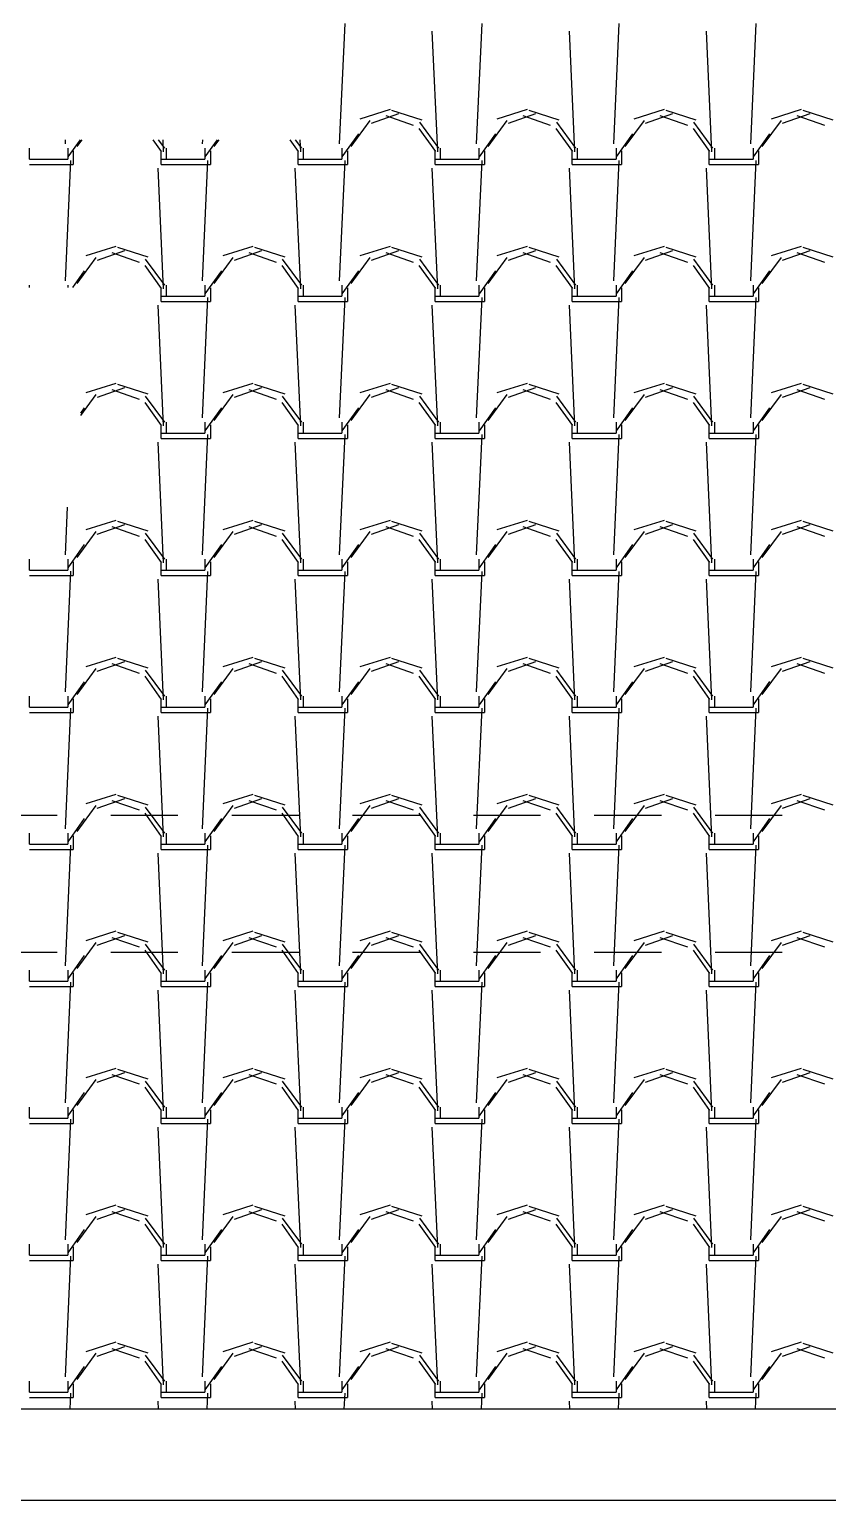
# Model space of a CAD drawing. Header units: millimetres. Extents: x 3923 to 4007, y 744 to 863.
# Drawn here: x 3938.086 to 3939.572, y 828.706 to 831.446 of the extents above; entities that cross this region are included whole.
import ezdxf

# ---------------------------------------------------------------- set-up
doc = ezdxf.new("R2010")
doc.units = ezdxf.units.MM
doc.linetypes.add('HIDDEN2', pattern=[0.1875, 0.125, -0.0625])
doc.layers.add('-HIDRO', color=8, linetype='Continuous')

msp = doc.modelspace()

# ---------------------------------------------------------------- linework, layer by layer
at = {"layer": '-HIDRO', "linetype": 'Continuous'}
for p, q in [((3938.6638, 831.2325), (3938.674, 831.457)), ((3938.9189, 831.2325), (3938.9291, 831.457)), ((3939.1741, 831.2325), (3939.1843, 831.457)), ((3939.4292, 831.2325), (3939.4394, 831.457)), ((3938.8466, 831.2179), (3938.8364, 831.4424)), ((3939.1018, 831.2179), (3939.0916, 831.4424)), ((3939.3569, 831.2179), (3939.3467, 831.4424)), ((3938.7578, 831.2968), (3938.7016, 831.2789)), ((3938.7736, 831.2883), (3938.7226, 831.2704)), ((3938.8016, 831.267), (3938.7506, 831.2849)), ((3938.8176, 831.2767), (3938.7614, 831.2946)), ((3939.0129, 831.2968), (3938.9568, 831.2789)), ((3939.0287, 831.2883), (3938.9777, 831.2704)), ((3939.0567, 831.267), (3939.0057, 831.2849)), ((3939.0727, 831.2767), (3939.0166, 831.2946)), ((3939.2681, 831.2968), (3939.2119, 831.2789)), ((3939.2839, 831.2883), (3939.2329, 831.2704)), ((3939.3119, 831.267), (3939.2608, 831.2849)), ((3939.3279, 831.2767), (3939.2717, 831.2946)), ((3939.5232, 831.2968), (3939.4671, 831.2789)), ((3939.539, 831.2883), (3939.488, 831.2704)), ((3939.567, 831.267), (3939.516, 831.2849)), ((3939.583, 831.2767), (3939.5269, 831.2946)), ((3938.7204, 831.2762), (3938.6847, 831.2277)), ((3938.8427, 831.2181), (3938.8121, 831.2615)), ((3938.8487, 831.2244), (3938.813, 831.2728)), ((3938.9755, 831.2762), (3938.9398, 831.2277)), ((3939.0979, 831.2181), (3939.0672, 831.2615)), ((3939.1038, 831.2244), (3939.0681, 831.2728)), ((3939.2307, 831.2762), (3939.195, 831.2277)), ((3939.353, 831.2181), (3939.3224, 831.2615)), ((3939.359, 831.2244), (3939.3232, 831.2728)), ((3939.4858, 831.2762), (3939.4501, 831.2277)), ((3938.1535, 831.2325), (3938.1538, 831.2404)), ((3938.1807, 831.2404), (3938.158, 831.2082)), ((3938.1837, 831.2404), (3938.1744, 831.2277)), ((3938.3324, 831.2181), (3938.3167, 831.2404)), ((3938.3384, 831.2244), (3938.3266, 831.2404)), ((3938.3363, 831.2179), (3938.3353, 831.2404)), ((3938.4086, 831.2325), (3938.409, 831.2404)), ((3938.4359, 831.2404), (3938.4131, 831.2082)), ((3938.4388, 831.2404), (3938.4295, 831.2277)), ((3938.5876, 831.2181), (3938.5718, 831.2404)), ((3938.5935, 831.2244), (3938.5817, 831.2404)), ((3938.5915, 831.2179), (3938.5905, 831.2404)), ((3938.6989, 831.2515), (3938.6683, 831.2082)), ((3938.9541, 831.2515), (3938.9234, 831.2082)), ((3939.2092, 831.2515), (3939.1786, 831.2082)), ((3939.4644, 831.2515), (3939.4337, 831.2082)), ((3938.0864, 831.2042), (3938.0864, 831.2246)), ((3938.0864, 831.2042), (3938.1579, 831.2042)), ((3938.1535, 830.9774), (3938.1637, 831.2019)), ((3938.1579, 831.2246), (3938.1579, 831.2042)), ((3938.1681, 831.2195), (3938.1681, 831.194)), ((3938.3314, 831.194), (3938.3314, 831.2195)), ((3938.3314, 831.2042), (3938.3416, 831.2042)), ((3938.3416, 831.2042), (3938.3416, 831.2246)), ((3938.3416, 831.2042), (3938.413, 831.2042)), ((3938.4086, 830.9774), (3938.4188, 831.2019)), ((3938.413, 831.2246), (3938.413, 831.2042)), ((3938.4232, 831.2195), (3938.4232, 831.194)), ((3938.5865, 831.194), (3938.5865, 831.2195)), ((3938.5865, 831.2042), (3938.5967, 831.2042)), ((3938.5967, 831.2042), (3938.5967, 831.2246)), ((3938.5967, 831.2042), (3938.6682, 831.2042)), ((3938.6638, 830.9774), (3938.674, 831.2019)), ((3938.6682, 831.2246), (3938.6682, 831.2042)), ((3938.6784, 831.2195), (3938.6784, 831.194)), ((3938.8417, 831.194), (3938.8417, 831.2195)), ((3938.8417, 831.2042), (3938.8519, 831.2042)), ((3938.8519, 831.2042), (3938.8519, 831.2246)), ((3938.8519, 831.2042), (3938.9233, 831.2042)), ((3938.9189, 830.9774), (3938.9291, 831.2019)), ((3938.9233, 831.2246), (3938.9233, 831.2042)), ((3938.9335, 831.2195), (3938.9335, 831.194)), ((3939.0968, 831.194), (3939.0968, 831.2195)), ((3939.0968, 831.2042), (3939.107, 831.2042)), ((3939.107, 831.2042), (3939.107, 831.2246)), ((3939.107, 831.2042), (3939.1785, 831.2042)), ((3939.1741, 830.9774), (3939.1843, 831.2019)), ((3939.1785, 831.2246), (3939.1785, 831.2042)), ((3939.1887, 831.2195), (3939.1887, 831.194)), ((3939.352, 831.194), (3939.352, 831.2195)), ((3939.352, 831.2042), (3939.3622, 831.2042)), ((3939.3622, 831.2042), (3939.3622, 831.2246)), ((3939.3622, 831.2042), (3939.4336, 831.2042)), ((3939.4292, 830.9774), (3939.4394, 831.2019)), ((3939.4336, 831.2246), (3939.4336, 831.2042)), ((3939.4438, 831.2195), (3939.4438, 831.194)), ((3938.0864, 831.194), (3938.1681, 831.194)), ((3938.3363, 830.9627), (3938.3261, 831.1873)), ((3938.3314, 831.194), (3938.3416, 831.194)), ((3938.3416, 831.194), (3938.4232, 831.194)), ((3938.5915, 830.9627), (3938.5813, 831.1873)), ((3938.5865, 831.194), (3938.5967, 831.194)), ((3938.5967, 831.194), (3938.6784, 831.194)), ((3938.8466, 830.9627), (3938.8364, 831.1873)), ((3938.8417, 831.194), (3938.8519, 831.194)), ((3938.8519, 831.194), (3938.9335, 831.194)), ((3939.1018, 830.9627), (3939.0916, 831.1873)), ((3939.0968, 831.194), (3939.107, 831.194)), ((3939.107, 831.194), (3939.1887, 831.194)), ((3939.3569, 830.9627), (3939.3467, 831.1873)), ((3939.352, 831.194), (3939.3622, 831.194)), ((3939.3622, 831.194), (3939.4438, 831.194)), ((3938.2475, 831.0417), (3938.1913, 831.0238)), ((3938.3073, 831.0215), (3938.2511, 831.0394)), ((3938.5026, 831.0417), (3938.4465, 831.0238)), ((3938.5624, 831.0215), (3938.5063, 831.0394)), ((3938.7578, 831.0417), (3938.7016, 831.0238)), ((3938.8176, 831.0215), (3938.7614, 831.0394)), ((3939.0129, 831.0417), (3938.9568, 831.0238)), ((3939.0727, 831.0215), (3939.0166, 831.0394)), ((3939.2681, 831.0417), (3939.2119, 831.0238)), ((3939.3279, 831.0215), (3939.2717, 831.0394)), ((3939.5232, 831.0417), (3939.4671, 831.0238)), ((3939.583, 831.0215), (3939.5269, 831.0394)), ((3938.2101, 831.0211), (3938.1744, 830.9726)), ((3938.2633, 831.0331), (3938.2123, 831.0153)), ((3938.2913, 831.0119), (3938.2403, 831.0297)), ((3938.3384, 830.9692), (3938.3027, 831.0177)), ((3938.4652, 831.0211), (3938.4295, 830.9726)), ((3938.5184, 831.0331), (3938.4674, 831.0153)), ((3938.5464, 831.0119), (3938.4954, 831.0297)), ((3938.5935, 830.9692), (3938.5578, 831.0177)), ((3938.7204, 831.0211), (3938.6847, 830.9726)), ((3938.7736, 831.0331), (3938.7226, 831.0153)), ((3938.8016, 831.0119), (3938.7506, 831.0297)), ((3938.8487, 830.9692), (3938.813, 831.0177)), ((3938.9755, 831.0211), (3938.9398, 830.9726)), ((3939.0287, 831.0331), (3938.9777, 831.0153)), ((3939.0567, 831.0119), (3939.0057, 831.0297)), ((3939.1038, 830.9692), (3939.0681, 831.0177)), ((3939.2307, 831.0211), (3939.195, 830.9726)), ((3939.2839, 831.0331), (3939.2329, 831.0153)), ((3939.3119, 831.0119), (3939.2609, 831.0297)), ((3939.359, 830.9692), (3939.3232, 831.0177)), ((3939.4858, 831.0211), (3939.4501, 830.9726)), ((3939.539, 831.0331), (3939.488, 831.0153)), ((3939.567, 831.0119), (3939.516, 831.0297)), ((3938.1886, 830.9964), (3938.1667, 830.9653)), ((3938.3324, 830.963), (3938.3018, 831.0063)), ((3938.4438, 830.9964), (3938.4131, 830.953)), ((3938.5876, 830.963), (3938.5569, 831.0063)), ((3938.6989, 830.9964), (3938.6683, 830.953)), ((3938.8427, 830.963), (3938.8121, 831.0063)), ((3938.9541, 830.9964), (3938.9234, 830.953)), ((3939.0979, 830.963), (3939.0672, 831.0063)), ((3939.2092, 830.9964), (3939.1786, 830.953)), ((3939.353, 830.963), (3939.3224, 831.0063)), ((3939.4644, 830.9964), (3939.4337, 830.953)), ((3938.0864, 830.9653), (3938.0864, 830.9695)), ((3938.1579, 830.9695), (3938.1579, 830.9653)), ((3938.3314, 830.9388), (3938.3314, 830.9644)), ((3938.3416, 830.949), (3938.3416, 830.9695)), ((3938.413, 830.9695), (3938.413, 830.949)), ((3938.4232, 830.9644), (3938.4232, 830.9388)), ((3938.5865, 830.9388), (3938.5865, 830.9644)), ((3938.5967, 830.949), (3938.5967, 830.9695)), ((3938.6682, 830.9695), (3938.6682, 830.949)), ((3938.6784, 830.9644), (3938.6784, 830.9388)), ((3938.8417, 830.9388), (3938.8417, 830.9644)), ((3938.8519, 830.949), (3938.8519, 830.9695)), ((3938.9233, 830.9695), (3938.9233, 830.949)), ((3938.9335, 830.9644), (3938.9335, 830.9388)), ((3939.0968, 830.9388), (3939.0968, 830.9644)), ((3939.107, 830.949), (3939.107, 830.9695)), ((3939.1785, 830.9695), (3939.1785, 830.949)), ((3939.1887, 830.9644), (3939.1887, 830.9388)), ((3939.352, 830.9388), (3939.352, 830.9644)), ((3939.3622, 830.949), (3939.3622, 830.9695)), ((3939.4336, 830.9695), (3939.4336, 830.949)), ((3939.4438, 830.9644), (3939.4438, 830.9388)), ((3938.3363, 830.7076), (3938.3261, 830.9321)), ((3938.3314, 830.949), (3938.3416, 830.949)), ((3938.3314, 830.9388), (3938.3416, 830.9388)), ((3938.3416, 830.949), (3938.413, 830.949)), ((3938.3416, 830.9388), (3938.4232, 830.9388)), ((3938.4086, 830.7222), (3938.4188, 830.9467)), ((3938.5915, 830.7076), (3938.5813, 830.9321)), ((3938.5865, 830.949), (3938.5967, 830.949)), ((3938.5865, 830.9388), (3938.5967, 830.9388)), ((3938.5967, 830.949), (3938.6682, 830.949)), ((3938.5967, 830.9388), (3938.6784, 830.9388)), ((3938.6638, 830.7222), (3938.674, 830.9467)), ((3938.8466, 830.7076), (3938.8364, 830.9321)), ((3938.8417, 830.949), (3938.8519, 830.949)), ((3938.8417, 830.9388), (3938.8519, 830.9388)), ((3938.8519, 830.949), (3938.9233, 830.949)), ((3938.8519, 830.9388), (3938.9335, 830.9388)), ((3938.9189, 830.7222), (3938.9291, 830.9467)), ((3939.1018, 830.7076), (3939.0916, 830.9321)), ((3939.0968, 830.949), (3939.107, 830.949)), ((3939.0968, 830.9388), (3939.107, 830.9388)), ((3939.107, 830.949), (3939.1785, 830.949)), ((3939.107, 830.9388), (3939.1887, 830.9388)), ((3939.1741, 830.7222), (3939.1843, 830.9467)), ((3939.3569, 830.7076), (3939.3467, 830.9321)), ((3939.352, 830.949), (3939.3622, 830.949)), ((3939.352, 830.9388), (3939.3622, 830.9388)), ((3939.3622, 830.949), (3939.4336, 830.949)), ((3939.3622, 830.9388), (3939.4438, 830.9388)), ((3939.4292, 830.7222), (3939.4394, 830.9467)), ((3938.2101, 830.7659), (3938.1812, 830.7268)), ((3938.2475, 830.7865), (3938.1913, 830.7686)), ((3938.2633, 830.778), (3938.2123, 830.7601)), ((3938.2913, 830.7567), (3938.2403, 830.7746)), ((3938.3073, 830.7664), (3938.2511, 830.7843)), ((3938.3384, 830.7141), (3938.3027, 830.7625)), ((3938.4652, 830.7659), (3938.4295, 830.7174)), ((3938.5026, 830.7865), (3938.4465, 830.7686)), ((3938.5184, 830.778), (3938.4674, 830.7601)), ((3938.5464, 830.7567), (3938.4954, 830.7746)), ((3938.5624, 830.7664), (3938.5063, 830.7843)), ((3938.5935, 830.7141), (3938.5578, 830.7625)), ((3938.7204, 830.7659), (3938.6847, 830.7174)), ((3938.7578, 830.7865), (3938.7016, 830.7686)), ((3938.7736, 830.778), (3938.7226, 830.7601)), ((3938.8016, 830.7567), (3938.7506, 830.7746)), ((3938.8176, 830.7664), (3938.7614, 830.7843)), ((3938.8487, 830.7141), (3938.813, 830.7625)), ((3938.9755, 830.7659), (3938.9398, 830.7174)), ((3939.0129, 830.7865), (3938.9568, 830.7686)), ((3939.0287, 830.778), (3938.9777, 830.7601)), ((3939.0567, 830.7567), (3939.0057, 830.7746)), ((3939.0727, 830.7664), (3939.0166, 830.7843)), ((3939.1038, 830.7141), (3939.0681, 830.7625)), ((3939.2307, 830.7659), (3939.195, 830.7174)), ((3939.2681, 830.7865), (3939.2119, 830.7686)), ((3939.2839, 830.778), (3939.2328, 830.7601)), ((3939.3119, 830.7567), (3939.2609, 830.7746)), ((3939.3279, 830.7664), (3939.2717, 830.7843)), ((3939.359, 830.7141), (3939.3233, 830.7625)), ((3939.4858, 830.7659), (3939.4501, 830.7174)), ((3939.5232, 830.7865), (3939.4671, 830.7686)), ((3939.539, 830.778), (3939.488, 830.7601)), ((3939.567, 830.7567), (3939.516, 830.7746)), ((3939.583, 830.7664), (3939.5269, 830.7843)), ((3938.1886, 830.7412), (3938.1812, 830.7308)), ((3938.3324, 830.7078), (3938.3018, 830.7512)), ((3938.4438, 830.7412), (3938.4131, 830.6979)), ((3938.5876, 830.7078), (3938.5569, 830.7512)), ((3938.6989, 830.7412), (3938.6683, 830.6979)), ((3938.8427, 830.7078), (3938.8121, 830.7512)), ((3938.9541, 830.7412), (3938.9234, 830.6979)), ((3939.0979, 830.7078), (3939.0672, 830.7512)), ((3939.2092, 830.7412), (3939.1786, 830.6979)), ((3939.353, 830.7078), (3939.3224, 830.7512)), ((3939.4644, 830.7412), (3939.4337, 830.6979)), ((3938.3314, 830.6837), (3938.3314, 830.7092)), ((3938.3416, 830.6939), (3938.3416, 830.7143)), ((3938.413, 830.7143), (3938.413, 830.6939)), ((3938.4232, 830.7092), (3938.4232, 830.6837)), ((3938.5865, 830.6837), (3938.5865, 830.7092)), ((3938.5967, 830.6939), (3938.5967, 830.7143)), ((3938.6682, 830.7143), (3938.6682, 830.6939)), ((3938.6784, 830.7092), (3938.6784, 830.6837)), ((3938.8417, 830.6837), (3938.8417, 830.7092)), ((3938.8519, 830.6939), (3938.8519, 830.7143)), ((3938.9233, 830.7143), (3938.9233, 830.6939)), ((3938.9335, 830.7092), (3938.9335, 830.6837)), ((3939.0968, 830.6837), (3939.0968, 830.7092)), ((3939.107, 830.6939), (3939.107, 830.7143)), ((3939.1785, 830.7143), (3939.1785, 830.6939)), ((3939.1887, 830.7092), (3939.1887, 830.6837)), ((3939.352, 830.6837), (3939.352, 830.7092)), ((3939.3622, 830.6939), (3939.3622, 830.7143)), ((3939.4336, 830.7143), (3939.4336, 830.6939)), ((3939.4438, 830.7092), (3939.4438, 830.6837)), ((3938.3314, 830.6939), (3938.3416, 830.6939)), ((3938.3314, 830.6837), (3938.3416, 830.6837)), ((3938.3416, 830.6939), (3938.413, 830.6939)), ((3938.3416, 830.6837), (3938.4232, 830.6837)), ((3938.4086, 830.4671), (3938.4188, 830.6916)), ((3938.5865, 830.6939), (3938.5967, 830.6939)), ((3938.5865, 830.6837), (3938.5967, 830.6837)), ((3938.5967, 830.6939), (3938.6682, 830.6939)), ((3938.5967, 830.6837), (3938.6784, 830.6837)), ((3938.6638, 830.4671), (3938.674, 830.6916)), ((3938.8417, 830.6939), (3938.8519, 830.6939)), ((3938.8417, 830.6837), (3938.8519, 830.6837)), ((3938.8519, 830.6939), (3938.9233, 830.6939)), ((3938.8519, 830.6837), (3938.9335, 830.6837)), ((3938.9189, 830.4671), (3938.9291, 830.6916)), ((3939.0968, 830.6939), (3939.107, 830.6939)), ((3939.0968, 830.6837), (3939.107, 830.6837)), ((3939.107, 830.6939), (3939.1785, 830.6939)), ((3939.107, 830.6837), (3939.1887, 830.6837)), ((3939.1741, 830.4671), (3939.1843, 830.6916)), ((3939.352, 830.6939), (3939.3622, 830.6939)), ((3939.352, 830.6837), (3939.3622, 830.6837)), ((3939.3622, 830.6939), (3939.4336, 830.6939)), ((3939.3622, 830.6837), (3939.4438, 830.6837)), ((3939.4292, 830.4671), (3939.4394, 830.6916)), ((3938.3363, 830.4524), (3938.3261, 830.677)), ((3938.5915, 830.4524), (3938.5813, 830.677)), ((3938.8466, 830.4524), (3938.8364, 830.677)), ((3939.1018, 830.4524), (3939.0916, 830.677)), ((3939.3569, 830.4524), (3939.3467, 830.677)), ((3938.1535, 830.4671), (3938.1575, 830.5557)), ((3938.2475, 830.5313), (3938.1913, 830.5135)), ((3938.2633, 830.5228), (3938.2122, 830.505)), ((3938.2913, 830.5016), (3938.2403, 830.5194)), ((3938.3073, 830.5112), (3938.2511, 830.5291)), ((3938.5026, 830.5313), (3938.4465, 830.5135)), ((3938.5184, 830.5228), (3938.4674, 830.505)), ((3938.5464, 830.5016), (3938.4954, 830.5194)), ((3938.5624, 830.5112), (3938.5063, 830.5291)), ((3938.7578, 830.5313), (3938.7016, 830.5135)), ((3938.7736, 830.5228), (3938.7225, 830.505)), ((3938.8016, 830.5016), (3938.7506, 830.5194)), ((3938.8176, 830.5112), (3938.7614, 830.5291)), ((3939.0129, 830.5313), (3938.9568, 830.5135)), ((3939.0287, 830.5228), (3938.9777, 830.505)), ((3939.0567, 830.5016), (3939.0057, 830.5194)), ((3939.0727, 830.5112), (3939.0166, 830.5291)), ((3939.2681, 830.5313), (3939.2119, 830.5135)), ((3939.2839, 830.5228), (3939.2328, 830.505)), ((3939.3119, 830.5016), (3939.2609, 830.5194)), ((3939.3279, 830.5112), (3939.2717, 830.5291)), ((3939.5232, 830.5313), (3939.4671, 830.5135)), ((3939.539, 830.5228), (3939.488, 830.505)), ((3939.567, 830.5016), (3939.516, 830.5194)), ((3939.583, 830.5112), (3939.5269, 830.5291)), ((3938.2101, 830.5108), (3938.1744, 830.4623)), ((3938.3324, 830.4527), (3938.3018, 830.496)), ((3938.3384, 830.4589), (3938.3027, 830.5074)), ((3938.4652, 830.5108), (3938.4295, 830.4623)), ((3938.5875, 830.4527), (3938.5569, 830.496)), ((3938.5935, 830.4589), (3938.5578, 830.5074)), ((3938.7204, 830.5108), (3938.6847, 830.4623)), ((3938.8427, 830.4527), (3938.8121, 830.496)), ((3938.8487, 830.4589), (3938.813, 830.5074)), ((3938.9755, 830.5108), (3938.9398, 830.4623)), ((3939.0979, 830.4527), (3939.0672, 830.496)), ((3939.1038, 830.4589), (3939.0681, 830.5074)), ((3939.2307, 830.5108), (3939.195, 830.4623)), ((3939.353, 830.4527), (3939.3224, 830.496)), ((3939.359, 830.4589), (3939.3233, 830.5074)), ((3939.4858, 830.5108), (3939.4501, 830.4623)), ((3938.0864, 830.4387), (3938.0864, 830.4592)), ((3938.1579, 830.4592), (3938.1579, 830.4387)), ((3938.1886, 830.4861), (3938.158, 830.4427)), ((3938.3416, 830.4387), (3938.3416, 830.4592)), ((3938.413, 830.4592), (3938.413, 830.4387)), ((3938.4438, 830.4861), (3938.4131, 830.4427)), ((3938.5967, 830.4387), (3938.5967, 830.4592)), ((3938.6682, 830.4592), (3938.6682, 830.4387)), ((3938.6989, 830.4861), (3938.6683, 830.4427)), ((3938.8519, 830.4387), (3938.8519, 830.4592)), ((3938.9233, 830.4592), (3938.9233, 830.4387)), ((3938.9541, 830.4861), (3938.9234, 830.4427)), ((3939.107, 830.4387), (3939.107, 830.4592)), ((3939.1785, 830.4592), (3939.1785, 830.4387)), ((3939.2092, 830.4861), (3939.1786, 830.4427)), ((3939.3622, 830.4387), (3939.3622, 830.4592)), ((3939.4336, 830.4592), (3939.4336, 830.4387)), ((3939.4644, 830.4861), (3939.4337, 830.4427)), ((3938.0864, 830.4387), (3938.1579, 830.4387)), ((3938.1535, 830.2119), (3938.1637, 830.4365)), ((3938.1681, 830.4541), (3938.1681, 830.4285)), ((3938.3314, 830.4285), (3938.3314, 830.4541)), ((3938.3314, 830.4387), (3938.3416, 830.4387)), ((3938.3416, 830.4387), (3938.413, 830.4387)), ((3938.4086, 830.2119), (3938.4188, 830.4364)), ((3938.4232, 830.4541), (3938.4232, 830.4285)), ((3938.5865, 830.4285), (3938.5865, 830.4541)), ((3938.5865, 830.4387), (3938.5967, 830.4387)), ((3938.5967, 830.4387), (3938.6682, 830.4387)), ((3938.6638, 830.2119), (3938.674, 830.4364)), ((3938.6784, 830.4541), (3938.6784, 830.4285)), ((3938.8417, 830.4285), (3938.8417, 830.4541)), ((3938.8417, 830.4387), (3938.8519, 830.4387)), ((3938.8519, 830.4387), (3938.9233, 830.4387)), ((3938.9189, 830.2119), (3938.9291, 830.4364)), ((3938.9335, 830.4541), (3938.9335, 830.4285)), ((3939.0968, 830.4285), (3939.0968, 830.4541)), ((3939.0968, 830.4387), (3939.107, 830.4387)), ((3939.107, 830.4387), (3939.1785, 830.4387)), ((3939.1741, 830.2119), (3939.1843, 830.4364)), ((3939.1887, 830.4541), (3939.1887, 830.4285)), ((3939.352, 830.4285), (3939.352, 830.4541)), ((3939.352, 830.4387), (3939.3622, 830.4387)), ((3939.3622, 830.4387), (3939.4336, 830.4387)), ((3939.4292, 830.2119), (3939.4394, 830.4364)), ((3939.4438, 830.4541), (3939.4438, 830.4285)), ((3938.0864, 830.4285), (3938.1681, 830.4285)), ((3938.3363, 830.1973), (3938.3261, 830.4218)), ((3938.3314, 830.4285), (3938.3416, 830.4285)), ((3938.3416, 830.4285), (3938.4232, 830.4285)), ((3938.5915, 830.1973), (3938.5813, 830.4218)), ((3938.5865, 830.4285), (3938.5967, 830.4285)), ((3938.5967, 830.4285), (3938.6784, 830.4285)), ((3938.8466, 830.1973), (3938.8364, 830.4218)), ((3938.8417, 830.4285), (3938.8519, 830.4285)), ((3938.8519, 830.4285), (3938.9335, 830.4285)), ((3939.1018, 830.1973), (3939.0916, 830.4218)), ((3939.0968, 830.4285), (3939.107, 830.4285)), ((3939.107, 830.4285), (3939.1887, 830.4285)), ((3939.3569, 830.1973), (3939.3467, 830.4218)), ((3939.352, 830.4285), (3939.3622, 830.4285)), ((3939.3622, 830.4285), (3939.4438, 830.4285)), ((3938.2475, 830.2762), (3938.1913, 830.2583)), ((3938.2633, 830.2677), (3938.2122, 830.2498)), ((3938.3073, 830.2561), (3938.2511, 830.2739)), ((3938.5026, 830.2762), (3938.4465, 830.2583)), ((3938.5184, 830.2677), (3938.4674, 830.2498)), ((3938.5624, 830.2561), (3938.5063, 830.2739)), ((3938.7578, 830.2762), (3938.7016, 830.2583)), ((3938.7736, 830.2677), (3938.7225, 830.2498)), ((3938.8176, 830.2561), (3938.7614, 830.2739)), ((3939.0129, 830.2762), (3938.9568, 830.2583)), ((3939.0287, 830.2677), (3938.9777, 830.2498)), ((3939.0727, 830.2561), (3939.0166, 830.2739)), ((3939.2681, 830.2762), (3939.2119, 830.2583)), ((3939.2839, 830.2677), (3939.2328, 830.2498)), ((3939.3279, 830.2561), (3939.2717, 830.2739)), ((3939.5232, 830.2762), (3939.4671, 830.2583)), ((3939.539, 830.2677), (3939.488, 830.2498)), ((3939.583, 830.2561), (3939.5269, 830.2739)), ((3938.2101, 830.2556), (3938.1744, 830.2071)), ((3938.2913, 830.2464), (3938.2403, 830.2643)), ((3938.3324, 830.1975), (3938.3018, 830.2409)), ((3938.3384, 830.2038), (3938.3027, 830.2522)), ((3938.4652, 830.2556), (3938.4295, 830.2071)), ((3938.5464, 830.2464), (3938.4954, 830.2643)), ((3938.5875, 830.1975), (3938.5569, 830.2409)), ((3938.5935, 830.2038), (3938.5578, 830.2522)), ((3938.7204, 830.2556), (3938.6847, 830.2071)), ((3938.8016, 830.2464), (3938.7506, 830.2643)), ((3938.8427, 830.1975), (3938.8121, 830.2409)), ((3938.8487, 830.2038), (3938.813, 830.2522)), ((3938.9755, 830.2556), (3938.9398, 830.2071)), ((3939.0567, 830.2464), (3939.0057, 830.2643)), ((3939.0979, 830.1975), (3939.0672, 830.2409)), ((3939.1038, 830.2038), (3939.0681, 830.2522)), ((3939.2307, 830.2556), (3939.195, 830.2071)), ((3939.3119, 830.2464), (3939.2609, 830.2643)), ((3939.353, 830.1975), (3939.3224, 830.2409)), ((3939.359, 830.2038), (3939.3233, 830.2522)), ((3939.4858, 830.2556), (3939.4501, 830.2071)), ((3939.567, 830.2464), (3939.516, 830.2643)), ((3938.1886, 830.2309), (3938.158, 830.1876)), ((3938.4438, 830.2309), (3938.4131, 830.1876)), ((3938.6989, 830.2309), (3938.6683, 830.1876)), ((3938.9541, 830.2309), (3938.9234, 830.1876)), ((3939.2092, 830.2309), (3939.1786, 830.1876)), ((3939.4644, 830.231), (3939.4337, 830.1876)), ((3938.0864, 830.1836), (3938.0864, 830.204)), ((3938.1579, 830.204), (3938.1579, 830.1836)), ((3938.1681, 830.1989), (3938.1681, 830.1734)), ((3938.3314, 830.1734), (3938.3314, 830.1989)), ((3938.3416, 830.1836), (3938.3416, 830.204)), ((3938.413, 830.204), (3938.413, 830.1836)), ((3938.4232, 830.1989), (3938.4232, 830.1734)), ((3938.5865, 830.1734), (3938.5865, 830.1989)), ((3938.5967, 830.1836), (3938.5967, 830.204)), ((3938.6682, 830.204), (3938.6682, 830.1836)), ((3938.6784, 830.1989), (3938.6784, 830.1734)), ((3938.8417, 830.1734), (3938.8417, 830.1989)), ((3938.8519, 830.1836), (3938.8519, 830.204)), ((3938.9233, 830.204), (3938.9233, 830.1836)), ((3938.9335, 830.1989), (3938.9335, 830.1734)), ((3939.0968, 830.1734), (3939.0968, 830.1989)), ((3939.107, 830.1836), (3939.107, 830.204)), ((3939.1785, 830.204), (3939.1785, 830.1836)), ((3939.1887, 830.1989), (3939.1887, 830.1734)), ((3939.352, 830.1734), (3939.352, 830.1989)), ((3939.3622, 830.1836), (3939.3622, 830.204)), ((3939.4336, 830.204), (3939.4336, 830.1836)), ((3939.4438, 830.1989), (3939.4438, 830.1734)), ((3938.0864, 830.1836), (3938.1579, 830.1836)), ((3938.0864, 830.1734), (3938.1681, 830.1734)), ((3938.1535, 829.9568), (3938.1637, 830.1813)), ((3938.3363, 829.9421), (3938.3261, 830.1667)), ((3938.3314, 830.1836), (3938.3416, 830.1836)), ((3938.3314, 830.1734), (3938.3416, 830.1734)), ((3938.3416, 830.1836), (3938.413, 830.1836)), ((3938.3416, 830.1734), (3938.4232, 830.1734)), ((3938.4086, 829.9568), (3938.4188, 830.1813)), ((3938.5915, 829.9421), (3938.5813, 830.1667)), ((3938.5865, 830.1836), (3938.5967, 830.1836)), ((3938.5865, 830.1734), (3938.5967, 830.1734)), ((3938.5967, 830.1836), (3938.6682, 830.1836)), ((3938.5967, 830.1734), (3938.6784, 830.1734)), ((3938.6638, 829.9568), (3938.674, 830.1813)), ((3938.8466, 829.9421), (3938.8364, 830.1667)), ((3938.8417, 830.1836), (3938.8519, 830.1836)), ((3938.8417, 830.1734), (3938.8519, 830.1734)), ((3938.8519, 830.1836), (3938.9233, 830.1836)), ((3938.8519, 830.1734), (3938.9335, 830.1734)), ((3938.9189, 829.9568), (3938.9291, 830.1813)), ((3939.1018, 829.9421), (3939.0916, 830.1667)), ((3939.0968, 830.1836), (3939.107, 830.1836)), ((3939.0968, 830.1734), (3939.107, 830.1734)), ((3939.107, 830.1836), (3939.1785, 830.1836)), ((3939.107, 830.1734), (3939.1887, 830.1734)), ((3939.1741, 829.9568), (3939.1843, 830.1813)), ((3939.3569, 829.9421), (3939.3467, 830.1667)), ((3939.352, 830.1836), (3939.3622, 830.1836)), ((3939.352, 830.1734), (3939.3622, 830.1734)), ((3939.3622, 830.1836), (3939.4336, 830.1836)), ((3939.3622, 830.1734), (3939.4438, 830.1734)), ((3939.4292, 829.9568), (3939.4394, 830.1813)), ((3938.2475, 830.021), (3938.1913, 830.0032)), ((3938.5026, 830.021), (3938.4465, 830.0032)), ((3938.7578, 830.021), (3938.7016, 830.0032)), ((3939.0129, 830.021), (3938.9568, 830.0032)), ((3939.2681, 830.021), (3939.2119, 830.0032)), ((3939.5232, 830.021), (3939.4671, 830.0032)), ((3938.2101, 830.0005), (3938.1744, 829.952)), ((3938.2633, 830.0125), (3938.2122, 829.9946)), ((3938.2913, 829.9913), (3938.2403, 830.0091)), ((3938.3073, 830.0009), (3938.2511, 830.0188)), ((3938.3384, 829.9486), (3938.3027, 829.9971)), ((3938.4652, 830.0005), (3938.4295, 829.952)), ((3938.5184, 830.0125), (3938.4674, 829.9946)), ((3938.5464, 829.9913), (3938.4954, 830.0091)), ((3938.5624, 830.0009), (3938.5063, 830.0188)), ((3938.5935, 829.9486), (3938.5578, 829.9971)), ((3938.7204, 830.0005), (3938.6847, 829.952)), ((3938.7736, 830.0125), (3938.7225, 829.9946)), ((3938.8016, 829.9913), (3938.7506, 830.0091)), ((3938.8176, 830.0009), (3938.7614, 830.0188)), ((3938.8487, 829.9486), (3938.813, 829.9971)), ((3938.9755, 830.0005), (3938.9398, 829.952)), ((3939.0287, 830.0125), (3938.9777, 829.9946)), ((3939.0567, 829.9913), (3939.0057, 830.0091)), ((3939.0727, 830.0009), (3939.0166, 830.0188)), ((3939.1038, 829.9486), (3939.0681, 829.9971)), ((3939.2307, 830.0005), (3939.195, 829.952)), ((3939.2839, 830.0125), (3939.2328, 829.9946)), ((3939.3119, 829.9913), (3939.2609, 830.0091)), ((3939.3279, 830.0009), (3939.2717, 830.0188)), ((3939.359, 829.9486), (3939.3233, 829.9971)), ((3939.4858, 830.0005), (3939.4501, 829.952)), ((3939.539, 830.0125), (3939.488, 829.9946)), ((3939.567, 829.9913), (3939.516, 830.0091)), ((3939.583, 830.0009), (3939.5269, 830.0188)), ((3938.1886, 829.9758), (3938.158, 829.9324)), ((3938.3324, 829.9424), (3938.3018, 829.9857)), ((3938.4438, 829.9758), (3938.4131, 829.9324)), ((3938.5875, 829.9424), (3938.5569, 829.9857)), ((3938.6989, 829.9758), (3938.6683, 829.9324)), ((3938.8427, 829.9424), (3938.8121, 829.9857)), ((3938.9541, 829.9758), (3938.9234, 829.9324)), ((3939.0979, 829.9424), (3939.0672, 829.9857)), ((3939.2092, 829.9758), (3939.1786, 829.9324)), ((3939.353, 829.9424), (3939.3224, 829.9857)), ((3939.4644, 829.9758), (3939.4337, 829.9324)), ((3938.0864, 829.9284), (3938.0864, 829.9489)), ((3938.1579, 829.9489), (3938.1579, 829.9284)), ((3938.1681, 829.9438), (3938.1681, 829.9182)), ((3938.3314, 829.9182), (3938.3314, 829.9438)), ((3938.3416, 829.9284), (3938.3416, 829.9489)), ((3938.413, 829.9489), (3938.413, 829.9284)), ((3938.4232, 829.9438), (3938.4232, 829.9182)), ((3938.5865, 829.9182), (3938.5865, 829.9438)), ((3938.5967, 829.9284), (3938.5967, 829.9489)), ((3938.6682, 829.9489), (3938.6682, 829.9284)), ((3938.6784, 829.9438), (3938.6784, 829.9182)), ((3938.8417, 829.9182), (3938.8417, 829.9438)), ((3938.8519, 829.9284), (3938.8519, 829.9489)), ((3938.9233, 829.9489), (3938.9233, 829.9284)), ((3938.9335, 829.9438), (3938.9335, 829.9182)), ((3939.0968, 829.9182), (3939.0968, 829.9438)), ((3939.107, 829.9284), (3939.107, 829.9489)), ((3939.1785, 829.9489), (3939.1785, 829.9284)), ((3939.1887, 829.9438), (3939.1887, 829.9182)), ((3939.352, 829.9182), (3939.352, 829.9438)), ((3939.3622, 829.9284), (3939.3622, 829.9489)), ((3939.4336, 829.9489), (3939.4336, 829.9284)), ((3939.4438, 829.9438), (3939.4438, 829.9182)), ((3938.0864, 829.9284), (3938.1579, 829.9284)), ((3938.0864, 829.9182), (3938.1681, 829.9182)), ((3938.1535, 829.7016), (3938.1637, 829.9262)), ((3938.3363, 829.687), (3938.3261, 829.9115)), ((3938.3314, 829.9284), (3938.3416, 829.9284)), ((3938.3314, 829.9182), (3938.3416, 829.9182)), ((3938.3416, 829.9284), (3938.413, 829.9284)), ((3938.3416, 829.9182), (3938.4232, 829.9182)), ((3938.4086, 829.7016), (3938.4188, 829.9261)), ((3938.5915, 829.687), (3938.5813, 829.9115)), ((3938.5865, 829.9284), (3938.5967, 829.9284)), ((3938.5865, 829.9182), (3938.5967, 829.9182)), ((3938.5967, 829.9284), (3938.6682, 829.9284)), ((3938.5967, 829.9182), (3938.6784, 829.9182)), ((3938.6638, 829.7016), (3938.674, 829.9261)), ((3938.8466, 829.687), (3938.8364, 829.9115)), ((3938.8417, 829.9284), (3938.8519, 829.9284)), ((3938.8417, 829.9182), (3938.8519, 829.9182)), ((3938.8519, 829.9284), (3938.9233, 829.9284)), ((3938.8519, 829.9182), (3938.9335, 829.9182)), ((3938.9189, 829.7016), (3938.9291, 829.9261)), ((3939.1018, 829.687), (3939.0916, 829.9115)), ((3939.0968, 829.9284), (3939.107, 829.9284)), ((3939.0968, 829.9182), (3939.107, 829.9182)), ((3939.107, 829.9284), (3939.1785, 829.9284)), ((3939.107, 829.9182), (3939.1887, 829.9182)), ((3939.1741, 829.7016), (3939.1843, 829.9261)), ((3939.3569, 829.687), (3939.3467, 829.9115)), ((3939.352, 829.9284), (3939.3622, 829.9284)), ((3939.352, 829.9182), (3939.3622, 829.9182)), ((3939.3622, 829.9284), (3939.4336, 829.9284)), ((3939.3622, 829.9182), (3939.4438, 829.9182)), ((3939.4292, 829.7016), (3939.4394, 829.9261)), ((3938.2475, 829.7659), (3938.1913, 829.748)), ((3938.2633, 829.7574), (3938.2122, 829.7395)), ((3938.2913, 829.7361), (3938.2403, 829.754)), ((3938.3073, 829.7458), (3938.2511, 829.7636)), ((3938.5026, 829.7659), (3938.4465, 829.748)), ((3938.5184, 829.7574), (3938.4674, 829.7395)), ((3938.5464, 829.7361), (3938.4954, 829.754)), ((3938.5624, 829.7458), (3938.5063, 829.7636)), ((3938.7578, 829.7659), (3938.7016, 829.748)), ((3938.7736, 829.7574), (3938.7225, 829.7395)), ((3938.8016, 829.7361), (3938.7506, 829.754)), ((3938.8176, 829.7458), (3938.7614, 829.7636)), ((3939.0129, 829.7659), (3938.9568, 829.748)), ((3939.0287, 829.7574), (3938.9777, 829.7395)), ((3939.0567, 829.7361), (3939.0057, 829.754)), ((3939.0727, 829.7458), (3939.0166, 829.7636)), ((3939.2681, 829.7659), (3939.2119, 829.748)), ((3939.2839, 829.7574), (3939.2328, 829.7395)), ((3939.3119, 829.7361), (3939.2609, 829.754)), ((3939.3279, 829.7458), (3939.2717, 829.7636)), ((3939.5232, 829.7659), (3939.4671, 829.748)), ((3939.539, 829.7574), (3939.488, 829.7395)), ((3939.567, 829.7361), (3939.516, 829.754)), ((3939.583, 829.7458), (3939.5269, 829.7636)), ((3938.1886, 829.7206), (3938.158, 829.6773)), ((3938.2101, 829.7453), (3938.1744, 829.6968)), ((3938.3324, 829.6872), (3938.3018, 829.7306)), ((3938.3384, 829.6935), (3938.3027, 829.7419)), ((3938.4438, 829.7206), (3938.4131, 829.6773)), ((3938.4652, 829.7453), (3938.4295, 829.6968)), ((3938.5875, 829.6872), (3938.5569, 829.7306)), ((3938.5935, 829.6935), (3938.5578, 829.7419)), ((3938.6989, 829.7206), (3938.6683, 829.6773)), ((3938.7204, 829.7453), (3938.6847, 829.6968)), ((3938.8427, 829.6872), (3938.8121, 829.7306)), ((3938.8487, 829.6935), (3938.813, 829.7419)), ((3938.9541, 829.7206), (3938.9234, 829.6773)), ((3938.9755, 829.7453), (3938.9398, 829.6968)), ((3939.0978, 829.6872), (3939.0672, 829.7306)), ((3939.1038, 829.6935), (3939.0681, 829.7419)), ((3939.2092, 829.7207), (3939.1786, 829.6773)), ((3939.2307, 829.7453), (3939.195, 829.6968)), ((3939.353, 829.6872), (3939.3224, 829.7306)), ((3939.359, 829.6935), (3939.3233, 829.7419)), ((3939.4644, 829.7207), (3939.4337, 829.6773)), ((3939.4858, 829.7453), (3939.4501, 829.6968)), ((3938.0864, 829.6733), (3938.0864, 829.6937)), ((3938.1579, 829.6937), (3938.1579, 829.6733)), ((3938.3416, 829.6733), (3938.3416, 829.6937)), ((3938.413, 829.6937), (3938.413, 829.6733)), ((3938.5967, 829.6733), (3938.5967, 829.6937)), ((3938.6682, 829.6937), (3938.6682, 829.6733)), ((3938.8519, 829.6733), (3938.8519, 829.6937)), ((3938.9233, 829.6937), (3938.9233, 829.6733)), ((3939.107, 829.6733), (3939.107, 829.6937)), ((3939.1785, 829.6937), (3939.1785, 829.6733)), ((3939.3622, 829.6733), (3939.3622, 829.6937)), ((3939.4336, 829.6937), (3939.4336, 829.6733)), ((3938.0864, 829.6733), (3938.1579, 829.6733)), ((3938.1535, 829.4465), (3938.1637, 829.671)), ((3938.1681, 829.6886), (3938.1681, 829.6631)), ((3938.3314, 829.6631), (3938.3314, 829.6886)), ((3938.3314, 829.6733), (3938.3416, 829.6733)), ((3938.3416, 829.6733), (3938.413, 829.6733)), ((3938.4086, 829.4465), (3938.4188, 829.671)), ((3938.4232, 829.6886), (3938.4232, 829.6631)), ((3938.5865, 829.6631), (3938.5865, 829.6886)), ((3938.5865, 829.6733), (3938.5967, 829.6733)), ((3938.5967, 829.6733), (3938.6682, 829.6733)), ((3938.6638, 829.4465), (3938.674, 829.671)), ((3938.6784, 829.6886), (3938.6784, 829.6631)), ((3938.8417, 829.6631), (3938.8417, 829.6886)), ((3938.8417, 829.6733), (3938.8519, 829.6733)), ((3938.8519, 829.6733), (3938.9233, 829.6733)), ((3938.9189, 829.4465), (3938.9291, 829.671)), ((3938.9335, 829.6886), (3938.9335, 829.6631)), ((3939.0968, 829.6631), (3939.0968, 829.6886)), ((3939.0968, 829.6733), (3939.107, 829.6733)), ((3939.107, 829.6733), (3939.1785, 829.6733)), ((3939.1741, 829.4465), (3939.1843, 829.671)), ((3939.1887, 829.6886), (3939.1887, 829.6631)), ((3939.352, 829.6631), (3939.352, 829.6886)), ((3939.352, 829.6733), (3939.3622, 829.6733)), ((3939.3622, 829.6733), (3939.4336, 829.6733)), ((3939.4292, 829.4465), (3939.4394, 829.671)), ((3939.4438, 829.6886), (3939.4438, 829.6631)), ((3938.0864, 829.6631), (3938.1681, 829.6631)), ((3938.3363, 829.4318), (3938.3261, 829.6564)), ((3938.3314, 829.6631), (3938.3416, 829.6631)), ((3938.3416, 829.6631), (3938.4232, 829.6631)), ((3938.5915, 829.4318), (3938.5813, 829.6564)), ((3938.5865, 829.6631), (3938.5967, 829.6631)), ((3938.5967, 829.6631), (3938.6784, 829.6631)), ((3938.8466, 829.4318), (3938.8364, 829.6564)), ((3938.8417, 829.6631), (3938.8519, 829.6631)), ((3938.8519, 829.6631), (3938.9335, 829.6631)), ((3939.1018, 829.4318), (3939.0916, 829.6564)), ((3939.0968, 829.6631), (3939.107, 829.6631)), ((3939.107, 829.6631), (3939.1887, 829.6631)), ((3939.3569, 829.4318), (3939.3467, 829.6564)), ((3939.352, 829.6631), (3939.3622, 829.6631)), ((3939.3622, 829.6631), (3939.4438, 829.6631)), ((3938.2475, 829.5107), (3938.1913, 829.4929)), ((3938.2633, 829.5022), (3938.2122, 829.4843)), ((3938.3073, 829.4906), (3938.2511, 829.5085)), ((3938.5026, 829.5107), (3938.4465, 829.4929)), ((3938.5184, 829.5022), (3938.4674, 829.4843)), ((3938.5624, 829.4906), (3938.5063, 829.5085)), ((3938.7578, 829.5107), (3938.7016, 829.4929)), ((3938.7736, 829.5022), (3938.7225, 829.4843)), ((3938.8176, 829.4906), (3938.7614, 829.5085)), ((3939.0129, 829.5107), (3938.9568, 829.4929)), ((3939.0287, 829.5022), (3938.9777, 829.4843)), ((3939.0727, 829.4906), (3939.0166, 829.5085)), ((3939.2681, 829.5107), (3939.2119, 829.4929)), ((3939.2839, 829.5022), (3939.2328, 829.4843)), ((3939.3279, 829.4906), (3939.2717, 829.5085)), ((3939.5232, 829.5107), (3939.4671, 829.4929)), ((3939.539, 829.5022), (3939.488, 829.4843)), ((3939.583, 829.4906), (3939.5269, 829.5085)), ((3938.2101, 829.4902), (3938.1744, 829.4417)), ((3938.2913, 829.481), (3938.2403, 829.4988)), ((3938.3324, 829.4321), (3938.3018, 829.4754)), ((3938.3384, 829.4383), (3938.3027, 829.4868)), ((3938.4652, 829.4902), (3938.4295, 829.4417)), ((3938.5464, 829.481), (3938.4954, 829.4988)), ((3938.5875, 829.4321), (3938.5569, 829.4754)), ((3938.5935, 829.4383), (3938.5578, 829.4868)), ((3938.7204, 829.4902), (3938.6847, 829.4417)), ((3938.8016, 829.481), (3938.7506, 829.4988)), ((3938.8427, 829.4321), (3938.8121, 829.4754)), ((3938.8487, 829.4383), (3938.813, 829.4868)), ((3938.9755, 829.4902), (3938.9398, 829.4417)), ((3939.0567, 829.481), (3939.0057, 829.4988)), ((3939.0978, 829.4321), (3939.0672, 829.4754)), ((3939.1038, 829.4383), (3939.0681, 829.4868)), ((3939.2307, 829.4902), (3939.195, 829.4417)), ((3939.3119, 829.481), (3939.2609, 829.4988)), ((3939.353, 829.4321), (3939.3224, 829.4754)), ((3939.359, 829.4383), (3939.3233, 829.4868)), ((3939.4858, 829.4902), (3939.4501, 829.4417)), ((3939.567, 829.481), (3939.516, 829.4988)), ((3938.1886, 829.4655), (3938.158, 829.4221)), ((3938.4438, 829.4655), (3938.4131, 829.4221)), ((3938.6989, 829.4655), (3938.6683, 829.4221)), ((3938.9541, 829.4655), (3938.9234, 829.4221)), ((3939.2092, 829.4655), (3939.1786, 829.4221)), ((3939.4644, 829.4655), (3939.4338, 829.4221)), ((3938.0864, 829.4181), (3938.0864, 829.4386)), ((3938.0864, 829.4181), (3938.1579, 829.4181)), ((3938.1579, 829.4386), (3938.1579, 829.4181)), ((3938.1681, 829.4335), (3938.1681, 829.4079)), ((3938.3314, 829.4079), (3938.3314, 829.4335)), ((3938.3314, 829.4181), (3938.3416, 829.4181)), ((3938.3416, 829.4181), (3938.3416, 829.4386)), ((3938.3416, 829.4181), (3938.413, 829.4181)), ((3938.413, 829.4386), (3938.413, 829.4181)), ((3938.4232, 829.4335), (3938.4232, 829.4079)), ((3938.5865, 829.4079), (3938.5865, 829.4335)), ((3938.5865, 829.4181), (3938.5967, 829.4181)), ((3938.5967, 829.4181), (3938.5967, 829.4386)), ((3938.5967, 829.4181), (3938.6682, 829.4181)), ((3938.6682, 829.4386), (3938.6682, 829.4181)), ((3938.6784, 829.4335), (3938.6784, 829.4079)), ((3938.8417, 829.4079), (3938.8417, 829.4335)), ((3938.8417, 829.4181), (3938.8519, 829.4181)), ((3938.8519, 829.4181), (3938.8519, 829.4386)), ((3938.8519, 829.4181), (3938.9233, 829.4181)), ((3938.9233, 829.4386), (3938.9233, 829.4181)), ((3938.9335, 829.4335), (3938.9335, 829.4079)), ((3939.0968, 829.4079), (3939.0968, 829.4335)), ((3939.0968, 829.4181), (3939.107, 829.4181)), ((3939.107, 829.4181), (3939.107, 829.4386)), ((3939.107, 829.4181), (3939.1785, 829.4181)), ((3939.1785, 829.4386), (3939.1785, 829.4181)), ((3939.1887, 829.4335), (3939.1887, 829.4079)), ((3939.352, 829.4079), (3939.352, 829.4335)), ((3939.352, 829.4181), (3939.3622, 829.4181)), ((3939.3622, 829.4181), (3939.3622, 829.4386)), ((3939.3622, 829.4181), (3939.4336, 829.4181)), ((3939.4336, 829.4386), (3939.4336, 829.4181)), ((3939.4438, 829.4335), (3939.4438, 829.4079)), ((3938.0864, 829.4079), (3938.1681, 829.4079)), ((3938.1535, 829.1913), (3938.1637, 829.4159)), ((3938.3363, 829.1767), (3938.3261, 829.4012)), ((3938.3314, 829.4079), (3938.3416, 829.4079)), ((3938.3416, 829.4079), (3938.4232, 829.4079)), ((3938.4086, 829.1913), (3938.4188, 829.4158)), ((3938.5915, 829.1767), (3938.5813, 829.4012)), ((3938.5865, 829.4079), (3938.5967, 829.4079)), ((3938.5967, 829.4079), (3938.6784, 829.4079)), ((3938.6638, 829.1913), (3938.674, 829.4158)), ((3938.8466, 829.1767), (3938.8364, 829.4012)), ((3938.8417, 829.4079), (3938.8519, 829.4079)), ((3938.8519, 829.4079), (3938.9335, 829.4079)), ((3938.9189, 829.1913), (3938.9291, 829.4158)), ((3939.1018, 829.1767), (3939.0916, 829.4012)), ((3939.0968, 829.4079), (3939.107, 829.4079)), ((3939.107, 829.4079), (3939.1887, 829.4079)), ((3939.1741, 829.1913), (3939.1843, 829.4158)), ((3939.3569, 829.1767), (3939.3467, 829.4012)), ((3939.352, 829.4079), (3939.3622, 829.4079)), ((3939.3622, 829.4079), (3939.4438, 829.4079)), ((3939.4292, 829.1913), (3939.4394, 829.4158)), ((3938.2475, 829.2556), (3938.1913, 829.2377)), ((3938.3073, 829.2355), (3938.2511, 829.2533)), ((3938.5026, 829.2556), (3938.4465, 829.2377)), ((3938.5624, 829.2355), (3938.5063, 829.2533)), ((3938.7578, 829.2556), (3938.7016, 829.2377)), ((3938.8176, 829.2355), (3938.7614, 829.2533)), ((3939.0129, 829.2556), (3938.9568, 829.2377)), ((3939.0727, 829.2355), (3939.0166, 829.2533)), ((3939.2681, 829.2556), (3939.2119, 829.2377)), ((3939.3279, 829.2355), (3939.2717, 829.2533)), ((3939.5232, 829.2556), (3939.4671, 829.2377)), ((3939.583, 829.2355), (3939.5269, 829.2533)), ((3938.2101, 829.235), (3938.1744, 829.1865)), ((3938.2633, 829.2471), (3938.2122, 829.2292)), ((3938.2913, 829.2258), (3938.2403, 829.2437)), ((3938.3384, 829.1832), (3938.3027, 829.2316)), ((3938.4652, 829.235), (3938.4295, 829.1865)), ((3938.5184, 829.2471), (3938.4674, 829.2292)), ((3938.5464, 829.2258), (3938.4954, 829.2437)), ((3938.5935, 829.1832), (3938.5578, 829.2316)), ((3938.7204, 829.235), (3938.6847, 829.1865)), ((3938.7736, 829.2471), (3938.7225, 829.2292)), ((3938.8016, 829.2258), (3938.7506, 829.2437)), ((3938.8487, 829.1832), (3938.813, 829.2316)), ((3938.9755, 829.235), (3938.9398, 829.1865)), ((3939.0287, 829.2471), (3938.9777, 829.2292)), ((3939.0567, 829.2258), (3939.0057, 829.2437)), ((3939.1038, 829.1832), (3939.0681, 829.2316)), ((3939.2307, 829.235), (3939.195, 829.1865)), ((3939.2839, 829.2471), (3939.2328, 829.2292)), ((3939.3119, 829.2258), (3939.2609, 829.2437)), ((3939.359, 829.1832), (3939.3233, 829.2316)), ((3939.4858, 829.235), (3939.4501, 829.1865)), ((3939.539, 829.2471), (3939.488, 829.2292)), ((3939.567, 829.2258), (3939.516, 829.2437)), ((3938.1886, 829.2103), (3938.158, 829.167)), ((3938.3324, 829.1769), (3938.3018, 829.2203)), ((3938.4438, 829.2103), (3938.4131, 829.167)), ((3938.5875, 829.1769), (3938.5569, 829.2203)), ((3938.6989, 829.2104), (3938.6683, 829.167)), ((3938.8427, 829.1769), (3938.8121, 829.2203)), ((3938.9541, 829.2104), (3938.9234, 829.167)), ((3939.0978, 829.1769), (3939.0672, 829.2203)), ((3939.2092, 829.2104), (3939.1786, 829.167)), ((3939.353, 829.1769), (3939.3224, 829.2203)), ((3939.4644, 829.2104), (3939.4338, 829.167)), ((3938.0864, 829.163), (3938.0864, 829.1834)), ((3938.1579, 829.1834), (3938.1579, 829.163)), ((3938.1681, 829.1783), (3938.1681, 829.1528)), ((3938.3314, 829.1528), (3938.3314, 829.1783)), ((3938.3416, 829.163), (3938.3416, 829.1834)), ((3938.413, 829.1834), (3938.413, 829.163)), ((3938.4232, 829.1783), (3938.4232, 829.1528)), ((3938.5865, 829.1528), (3938.5865, 829.1783)), ((3938.5967, 829.163), (3938.5967, 829.1834)), ((3938.6682, 829.1834), (3938.6682, 829.163)), ((3938.6784, 829.1783), (3938.6784, 829.1528)), ((3938.8417, 829.1528), (3938.8417, 829.1783)), ((3938.8519, 829.163), (3938.8519, 829.1834)), ((3938.9233, 829.1834), (3938.9233, 829.163)), ((3938.9335, 829.1783), (3938.9335, 829.1528)), ((3939.0968, 829.1528), (3939.0968, 829.1783)), ((3939.107, 829.163), (3939.107, 829.1834)), ((3939.1785, 829.1834), (3939.1785, 829.163)), ((3939.1887, 829.1783), (3939.1887, 829.1528)), ((3939.352, 829.1528), (3939.352, 829.1783)), ((3939.3622, 829.163), (3939.3622, 829.1834)), ((3939.4336, 829.1834), (3939.4336, 829.163)), ((3939.4438, 829.1783), (3939.4438, 829.1528)), ((3938.0864, 829.163), (3938.1579, 829.163)), ((3938.0864, 829.1528), (3938.1681, 829.1528)), ((3938.1535, 828.9362), (3938.1637, 829.1607)), ((3938.3363, 828.9215), (3938.3261, 829.146)), ((3938.3314, 829.163), (3938.3416, 829.163)), ((3938.3314, 829.1528), (3938.3416, 829.1528)), ((3938.3416, 829.163), (3938.413, 829.163)), ((3938.3416, 829.1528), (3938.4232, 829.1528)), ((3938.4086, 828.9362), (3938.4188, 829.1607)), ((3938.5915, 828.9215), (3938.5813, 829.1461)), ((3938.5865, 829.163), (3938.5967, 829.163)), ((3938.5865, 829.1528), (3938.5967, 829.1528)), ((3938.5967, 829.163), (3938.6682, 829.163)), ((3938.5967, 829.1528), (3938.6784, 829.1528)), ((3938.6638, 828.9362), (3938.674, 829.1607)), ((3938.8466, 828.9215), (3938.8364, 829.1461)), ((3938.8417, 829.163), (3938.8519, 829.163)), ((3938.8417, 829.1528), (3938.8519, 829.1528)), ((3938.8519, 829.163), (3938.9233, 829.163)), ((3938.8519, 829.1528), (3938.9335, 829.1528)), ((3938.9189, 828.9362), (3938.9291, 829.1607)), ((3939.1018, 828.9215), (3939.0916, 829.1461)), ((3939.0968, 829.163), (3939.107, 829.163)), ((3939.0968, 829.1528), (3939.107, 829.1528)), ((3939.107, 829.163), (3939.1785, 829.163)), ((3939.107, 829.1528), (3939.1887, 829.1528)), ((3939.1741, 828.9362), (3939.1843, 829.1607)), ((3939.3569, 828.9215), (3939.3467, 829.1461)), ((3939.352, 829.163), (3939.3622, 829.163)), ((3939.352, 829.1528), (3939.3622, 829.1528)), ((3939.3622, 829.163), (3939.4336, 829.163)), ((3939.3622, 829.1528), (3939.4438, 829.1528)), ((3939.4292, 828.9362), (3939.4394, 829.1607)), ((3938.2101, 828.9799), (3938.1744, 828.9314)), ((3938.2475, 829.0004), (3938.1913, 828.9826)), ((3938.2633, 828.9919), (3938.2122, 828.974)), ((3938.2913, 828.9707), (3938.2403, 828.9885)), ((3938.3073, 828.9803), (3938.2511, 828.9982)), ((3938.4652, 828.9799), (3938.4295, 828.9314)), ((3938.5026, 829.0004), (3938.4465, 828.9826)), ((3938.5184, 828.9919), (3938.4674, 828.974)), ((3938.5465, 828.9707), (3938.4954, 828.9885)), ((3938.5624, 828.9803), (3938.5063, 828.9982)), ((3938.7204, 828.9799), (3938.6847, 828.9314)), ((3938.7578, 829.0004), (3938.7016, 828.9826)), ((3938.7736, 828.9919), (3938.7225, 828.974)), ((3938.8016, 828.9707), (3938.7506, 828.9885)), ((3938.8176, 828.9803), (3938.7614, 828.9982)), ((3938.9755, 828.9799), (3938.9398, 828.9314)), ((3939.0129, 829.0004), (3938.9568, 828.9826)), ((3939.0287, 828.9919), (3938.9777, 828.974)), ((3939.0568, 828.9707), (3939.0057, 828.9885)), ((3939.0727, 828.9803), (3939.0166, 828.9982)), ((3939.2307, 828.9799), (3939.195, 828.9314)), ((3939.2681, 829.0004), (3939.2119, 828.9826)), ((3939.2839, 828.9919), (3939.2328, 828.974)), ((3939.3119, 828.9707), (3939.2609, 828.9885)), ((3939.3279, 828.9803), (3939.2717, 828.9982)), ((3939.4858, 828.9799), (3939.4501, 828.9314)), ((3939.5232, 829.0004), (3939.4671, 828.9826)), ((3939.539, 828.9919), (3939.488, 828.974)), ((3939.567, 828.9707), (3939.516, 828.9885)), ((3939.583, 828.9803), (3939.5269, 828.9982)), ((3938.1886, 828.9552), (3938.158, 828.9118)), ((3938.3324, 828.9218), (3938.3018, 828.9651)), ((3938.3384, 828.928), (3938.3027, 828.9765)), ((3938.4438, 828.9552), (3938.4131, 828.9118)), ((3938.5875, 828.9218), (3938.5569, 828.9651)), ((3938.5935, 828.928), (3938.5578, 828.9765)), ((3938.6989, 828.9552), (3938.6683, 828.9118)), ((3938.8427, 828.9218), (3938.8121, 828.9651)), ((3938.8487, 828.928), (3938.813, 828.9765)), ((3938.9541, 828.9552), (3938.9234, 828.9118)), ((3939.0978, 828.9218), (3939.0672, 828.9651)), ((3939.1038, 828.928), (3939.0681, 828.9765)), ((3939.2092, 828.9552), (3939.1786, 828.9118)), ((3939.353, 828.9218), (3939.3224, 828.9651)), ((3939.359, 828.928), (3939.3233, 828.9765)), ((3939.4644, 828.9552), (3939.4338, 828.9118)), ((3938.0864, 828.9078), (3938.0864, 828.9283)), ((3938.1579, 828.9283), (3938.1579, 828.9078)), ((3938.3416, 828.9078), (3938.3416, 828.9283)), ((3938.413, 828.9283), (3938.413, 828.9078)), ((3938.5967, 828.9078), (3938.5967, 828.9283)), ((3938.6682, 828.9283), (3938.6682, 828.9078)), ((3938.8519, 828.9078), (3938.8519, 828.9283)), ((3938.9233, 828.9283), (3938.9233, 828.9078)), ((3939.107, 828.9078), (3939.107, 828.9283)), ((3939.1785, 828.9283), (3939.1785, 828.9078)), ((3939.3622, 828.9078), (3939.3622, 828.9283)), ((3939.4336, 828.9283), (3939.4336, 828.9078)), ((3938.0864, 828.9078), (3938.1579, 828.9078)), ((3938.0864, 828.8976), (3938.1681, 828.8976)), ((3938.1623, 828.8757), (3938.1637, 828.9056)), ((3938.1681, 828.9232), (3938.1681, 828.8976)), ((3938.3314, 828.8976), (3938.3314, 828.9232)), ((3938.3314, 828.9078), (3938.3416, 828.9078)), ((3938.3314, 828.8976), (3938.3416, 828.8976)), ((3938.3416, 828.9078), (3938.413, 828.9078)), ((3938.3416, 828.8976), (3938.4232, 828.8976)), ((3938.4175, 828.8757), (3938.4188, 828.9055)), ((3938.4232, 828.9232), (3938.4232, 828.8976)), ((3938.5865, 828.8976), (3938.5865, 828.9232)), ((3938.5865, 828.9078), (3938.5967, 828.9078)), ((3938.5865, 828.8976), (3938.5967, 828.8976)), ((3938.5967, 828.9078), (3938.6682, 828.9078)), ((3938.5967, 828.8976), (3938.6784, 828.8976)), ((3938.6726, 828.8757), (3938.674, 828.9055)), ((3938.6784, 828.9232), (3938.6784, 828.8976)), ((3938.8417, 828.8976), (3938.8417, 828.9232)), ((3938.8417, 828.9078), (3938.8519, 828.9078)), ((3938.8417, 828.8976), (3938.8519, 828.8976)), ((3938.8519, 828.9078), (3938.9233, 828.9078)), ((3938.8519, 828.8976), (3938.9335, 828.8976)), ((3938.9278, 828.8757), (3938.9291, 828.9055)), ((3938.9335, 828.9232), (3938.9335, 828.8976)), ((3939.0968, 828.8976), (3939.0968, 828.9232)), ((3939.0968, 828.9078), (3939.107, 828.9078)), ((3939.0968, 828.8976), (3939.107, 828.8976)), ((3939.107, 828.9078), (3939.1785, 828.9078)), ((3939.107, 828.8976), (3939.1887, 828.8976)), ((3939.1829, 828.8757), (3939.1843, 828.9055)), ((3939.1887, 828.9232), (3939.1887, 828.8976)), ((3939.352, 828.8976), (3939.352, 828.9232)), ((3939.352, 828.9078), (3939.3622, 828.9078)), ((3939.352, 828.8976), (3939.3622, 828.8976)), ((3939.3622, 828.9078), (3939.4336, 828.9078)), ((3939.3622, 828.8976), (3939.4438, 828.8976)), ((3939.4381, 828.8757), (3939.4394, 828.9055)), ((3939.4438, 828.9232), (3939.4438, 828.8976)), ((3938.3268, 828.8757), (3938.3261, 828.8909)), ((3938.582, 828.8757), (3938.5813, 828.8909)), ((3938.8371, 828.8757), (3938.8364, 828.8909)), ((3939.0923, 828.8757), (3939.0916, 828.8909)), ((3939.3474, 828.8757), (3939.3467, 828.8909))]:
    msp.add_line(p, q, dxfattribs=at)
at = {"layer": '-HIDRO', "linetype": 'HIDDEN2'}
for p, q in [((3940.838, 829.9814), (3936.0752, 829.9814)), ((3940.838, 829.7262), (3935.82, 829.7262))]:
    msp.add_line(p, q, dxfattribs=at)
at = {"layer": '-HIDRO'}
for p, q in [((3940.838, 828.8757), (3934.9695, 828.8757)), ((3940.838, 828.7056), (3934.7994, 828.7056))]:
    msp.add_line(p, q, dxfattribs=at)

doc.saveas('drawing.dxf')
